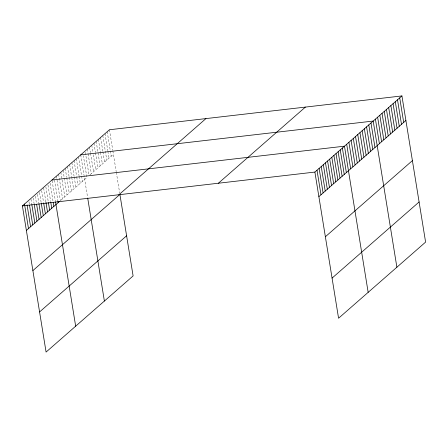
<?xml version="1.0" encoding="UTF-8"?>
<svg xmlns="http://www.w3.org/2000/svg" width="448" height="448" viewBox="0 0 448 448"><rect width="100%" height="100%" fill="white"/><g stroke="black" fill="none" stroke-linecap="round" stroke-linejoin="round"><path stroke-width="0.34" stroke-dasharray="2.24 1.68" d="M60.827 200.312L86.895 177.503L83.362 155.68M89.986 174.798L113.406 154.308M109.43 129.758L112.745 150.22M112.851 150.898L116.222 171.702M116.329 172.368L119.689 193.105M107.218 131.69L111.199 156.246M105.011 133.622L107.772 150.674M107.884 151.357L108.987 158.178M102.799 135.554L106.781 160.11M100.593 137.486L102.799 151.127M102.911 151.81L104.569 162.042M98.381 139.423L100.369 151.698M100.481 152.382L102.362 163.974M96.174 141.355L97.944 152.264M98.05 152.947L100.15 165.906M93.962 143.287L95.402 152.152M95.514 152.835L97.944 167.838M91.756 145.219L92.859 152.04M93.302 154.767L95.732 169.775M89.544 147.151L90.429 152.611M90.541 153.289L93.526 171.707M87.338 149.083L87.998 153.177M88.11 153.86L91.314 173.639M85.35 152.382L88.995 174.888M80.707 154.885L87.612 197.495M78.501 156.817L82.477 181.367M76.289 158.749L79.055 175.801M79.162 176.484L80.27 183.305M74.082 160.681L76.625 176.366M76.731 177.05L78.058 185.237M71.87 162.613L74.082 176.254M74.194 176.938L75.852 187.169M69.664 164.55L71.652 176.826M71.764 177.509L73.64 189.101M67.452 166.482L69.11 176.714M69.222 177.391L71.434 191.033M65.246 168.414L66.679 177.279M66.791 177.962L69.222 192.965M63.034 170.346L67.015 194.902M60.827 172.278L64.803 196.834M58.615 174.21L62.597 198.766M56.409 176.142L60.385 200.698M54.533 180.124L57.954 201.27M52.102 180.69L55.412 201.152M50.098 183.221L53.082 201.639M47.986 185.074L50.635 201.443M45.87 186.922L48.3 201.925M43.646 188.087L45.965 202.412M41.642 190.618L43.523 202.216M39.53 192.472L41.188 202.698M37.414 194.32L38.853 203.185M35.302 196.168L36.406 202.989M33.191 198.016L34.182 204.154M30.962 199.186L31.735 203.958M28.963 201.718L29.406 204.445"/><path stroke-width="0.67" d="M32.878 270.586L119.907 194.443L133.106 275.929L46.077 352.072L22.4 205.901L109.43 129.758L401.923 95.928L425.6 242.099L338.57 318.242L314.894 172.071L401.923 95.928M26.376 230.451L59.5 201.471M118.922 194.734L205.951 118.591M39.575 311.937L126.605 235.794M218.372 183.232L305.402 107.094M318.875 196.622L405.905 120.484M325.371 236.757L412.401 160.619M332.069 278.107L419.098 201.97M80.707 154.885L373.206 121.055L396.883 267.226M51.99 180.012L344.484 146.182L368.161 292.354M22.4 205.901L314.894 172.071M399.717 97.86L403.693 122.416M397.505 99.798L401.486 124.348M395.298 101.73L399.274 126.28M393.086 103.662L397.068 128.212M390.88 105.594L394.856 130.15M388.668 107.526L392.65 132.082M386.462 109.458L390.438 134.014M384.25 111.39L388.231 135.946M382.043 113.327L386.019 137.878M379.831 115.259L383.813 139.81M377.625 117.191L381.601 141.742M375.413 119.123L379.394 143.679M370.994 122.987L374.976 147.543M368.788 124.919L372.764 149.475M366.576 126.857L370.558 151.407M364.37 128.789L368.346 153.339M362.158 130.721L366.139 155.271M359.951 132.653L363.927 157.209M357.739 134.585L361.721 159.141M355.533 136.517L359.509 161.073M353.321 138.449L357.302 163.005M351.114 140.386L355.09 164.937M348.902 142.318L352.884 166.869M346.696 144.25L350.672 168.801M342.373 148.03L346.349 172.586M340.262 149.878L344.238 174.434M338.145 151.732L342.121 176.282M336.034 153.58L340.01 178.13M333.917 155.428L337.893 179.984M331.806 157.276L335.782 181.832M329.689 159.13L333.67 183.68M327.578 160.978L331.554 185.528M325.466 162.826L329.442 187.376M323.35 164.674L327.326 189.23M321.238 166.522L325.214 191.078M319.122 168.375L323.098 192.926M317.01 170.223L320.986 194.774M87.718 198.167L104.384 301.056M57.954 201.27L58.178 202.63M55.524 201.835L75.667 326.183M53.189 202.322L53.855 206.41M50.747 202.126L51.738 208.264M48.412 202.608L49.627 210.112M45.965 202.412L47.51 211.96M43.63 202.899L45.399 213.808M41.294 203.381L43.288 215.656M38.965 203.868L41.171 217.51M36.63 204.35L39.06 219.358M34.294 204.837L36.943 221.206M31.847 204.641L34.832 223.054M29.512 205.128L32.715 224.907M27.07 204.926L30.604 226.755M24.511 204.047L28.493 228.603"/></g></svg>
